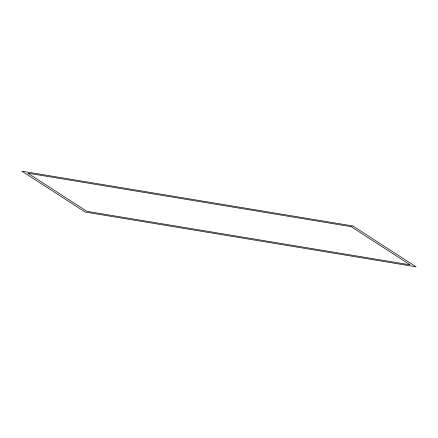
<?xml version="1.0" encoding="UTF-8"?>
<svg xmlns="http://www.w3.org/2000/svg" width="438" height="438" viewBox="0 0 438 438"><rect width="100%" height="100%" fill="white"/><g stroke="black" fill="none" stroke-linecap="round" stroke-linejoin="round"><path stroke-width="0.66" d="M352.875 225.959L21.9 171.176L85.125 212.041L416.1 266.824L352.875 225.959M351.134 226.676L27.835 173.163L86.866 211.324L410.165 264.837L351.134 226.676"/></g></svg>
